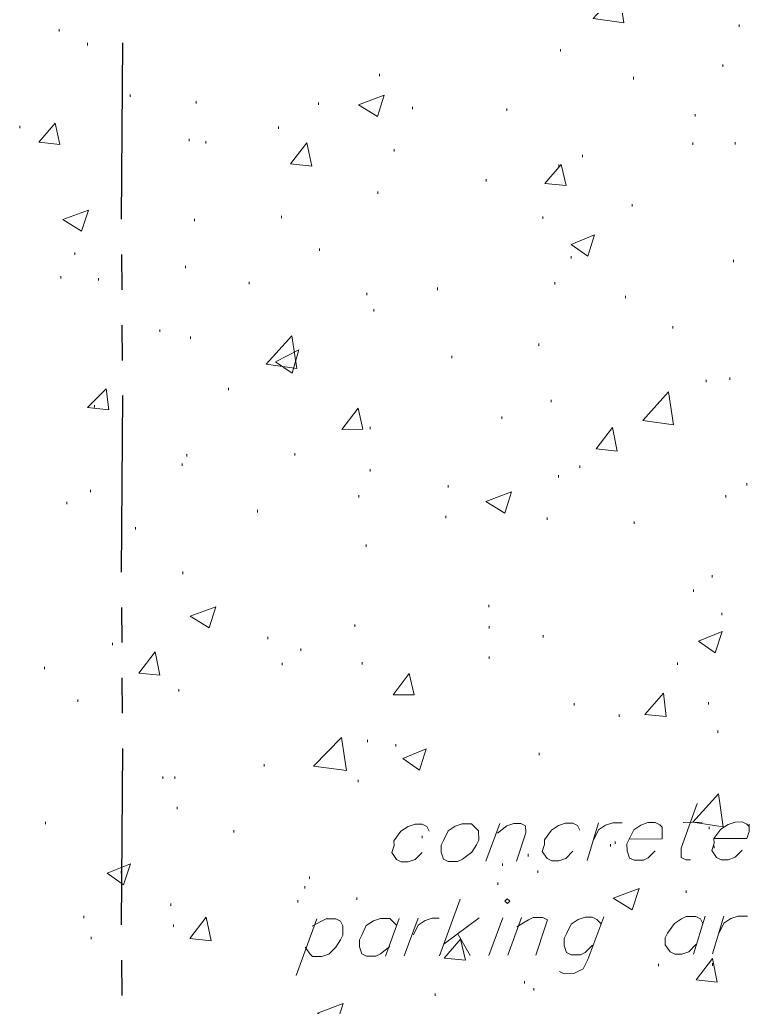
# Model space of a CAD drawing. Header units: inches. Extents: x -5728 to 15181, y 9834 to 15140.
# Drawn here: x 6327.9 to 6575.9, y 10558.9 to 10894.8 of the extents above; entities that cross this region are included whole.
import ezdxf

# ---------------------------------------------------------------- set-up
doc = ezdxf.new("R2010")
doc.units = ezdxf.units.IN
doc.header["$MEASUREMENT"] = 0
doc.linetypes.add('IMPORT-DASHEDX2 _4_', pattern=[0.1125, 0.075, -0.0375])
doc.layers.add('PDF_Geometry', color=1, linetype='Continuous', lineweight=9)
doc.layers.add('site plan converted for PDF_dwg', color=1, linetype='Continuous', lineweight=9)

# ---------------------------------------------------------------- blocks, each defined once
blk = doc.blocks.new('site plan converted for PDF_dwg-1480341-SITE PLAN')
at = {"layer": 'PDF_Geometry', "color": 155, "lineweight": 15}
for p, q in [((4204.12, 1013.8), (4204.12, 1013)), ((4435.32, 1013.8), (4435.32, 1013)), ((4213.72, 1009), (4213.72, 1008.2)), ((4374.52, 1005.8), (4374.52, 1005)), ((4312.92, 997.8), (4312.92, 997)), ((4429.72, 1000.2), (4429.72, 999.4)), ((4399.32, 996.2), (4399.32, 995.4)), ((4228.12, 991.4), (4228.12, 990.6)), ((4250.52, 989), (4250.52, 988.2)), ((4292.12, 988.2), (4292.12, 987.4)), ((4324.12, 986.6), (4324.12, 985.8)), ((4356.12, 985.8), (4356.12, 985)), ((4190.52, 981), (4190.52, 980.2)), ((4420.12, 983.4), (4420.12, 982.6)), ((4278.52, 980.2), (4278.52, 979.4)), ((4248.12, 976.2), (4248.12, 975.4)), ((4253.72, 975.4), (4253.72, 974.6)), ((4317.72, 972.2), (4317.72, 971.4)), ((4419.32, 973.8), (4419.32, 973)), ((4433.72, 973.8), (4433.72, 973)), ((4381.72, 969.8), (4381.72, 969)), ((4373.72, 966.6), (4373.72, 965.8)), ((4348.92, 961.8), (4348.92, 961)), ((4312.12, 957.8), (4312.12, 957)), ((4398.52, 953), (4398.52, 952.2)), ((4249.72, 949), (4249.72, 948.2)), ((4279.32, 949.8), (4279.32, 949)), ((4368.12, 949), (4368.12, 948.2)), ((4208.92, 937.8), (4208.92, 937)), ((4292.12, 938.6), (4292.12, 937.8)), ((4377.72, 935.4), (4377.72, 934.6)), ((4432.92, 933.8), (4432.92, 933)), ((4246.52, 933), (4246.52, 932.2)), ((4204.12, 929.8), (4204.12, 929)), ((4216.92, 929), (4216.92, 928.2)), ((4268.12, 927.4), (4268.12, 926.6)), ((4332.12, 925), (4332.12, 924.2)), ((4372.12, 926.6), (4372.12, 925.8)), ((4308.12, 923.4), (4308.12, 922.6)), ((4396.12, 921.8), (4396.12, 921)), ((4310.52, 917.8), (4310.52, 917)), ((4237.72, 911.4), (4237.72, 910.6)), ((4412.12, 911.4), (4412.12, 910.6)), ((4248.12, 909), (4248.12, 908.2)), ((4366.52, 905.8), (4366.52, 905)), ((4336.92, 901.8), (4336.92, 901)), ((4431.32, 893.8), (4431.32, 893)), ((4260.92, 891.4), (4260.92, 890.6)), ((4423.32, 893), (4423.32, 892.2)), ((4215.32, 885.8), (4215.32, 885)), ((4370.52, 886.6), (4370.52, 885.8)), ((4353.72, 881), (4353.72, 880.2)), ((4308.92, 877.8), (4308.92, 877)), ((4246.52, 869), (4246.52, 868.2)), ((4283.32, 869), (4283.32, 868.2)), ((4244.92, 865.8), (4244.92, 865)), ((4308.92, 863.4), (4308.92, 862.6)), ((4380.12, 864.2), (4380.12, 863.4)), ((4372.92, 861), (4372.92, 860.2)), ((4213.72, 857), (4213.72, 856.2)), ((4335.32, 857.8), (4335.32, 857)), ((4436.92, 857.8), (4436.92, 857)), ((4304.92, 854.6), (4304.92, 853.8)), ((4429.72, 853.8), (4429.72, 853)), ((4205.72, 853), (4205.72, 852.2)), ((4270.52, 849.8), (4270.52, 849)), ((4334.52, 847.4), (4334.52, 846.6)), ((4368.92, 846.6), (4368.92, 845.8)), ((4228.92, 844.2), (4228.92, 843.4)), ((4398.52, 845), (4398.52, 844.2)), ((4307.32, 837.8), (4307.32, 837)), ((4244.92, 829), (4244.92, 828.2)), ((4424.92, 826.6), (4424.92, 825.8)), ((4418.52, 821.8), (4418.52, 821)), ((4348.92, 817), (4348.92, 816.2)), ((4428.12, 813.8), (4428.12, 813)), ((4303.32, 810.6), (4303.32, 809.8)), ((4348.92, 809.8), (4348.92, 809)), ((4273.72, 806.6), (4273.72, 805.8)), ((4367.32, 806.6), (4367.32, 805.8)), ((4220.92, 805), (4220.92, 804.2)), ((4284.92, 802.6), (4284.92, 801.8)), ((4348.92, 799.4), (4348.92, 798.6)), ((4197.72, 797), (4197.72, 796.2)), ((4278.52, 797.8), (4278.52, 797)), ((4305.72, 797.8), (4305.72, 797)), ((4412.92, 797), (4412.92, 796.2)), ((4243.32, 789), (4243.32, 788.2)), ((4208.92, 785.8), (4208.92, 785)), ((4377.72, 783.4), (4377.72, 782.6)), ((4423.32, 783.4), (4423.32, 782.6)), ((4392.92, 779.4), (4392.92, 778.6)), ((4426.52, 773.8), (4426.52, 773)), ((4307.32, 771.4), (4307.32, 770.6)), ((4316.92, 769.8), (4316.92, 769)), ((4365.72, 766.6), (4365.72, 765.8)), ((4272.12, 763.4), (4272.12, 762.6)), ((4237.72, 759.4), (4237.72, 758.6)), ((4241.72, 759.4), (4241.72, 758.6)), ((4304.12, 757.8), (4304.12, 757)), ((4242.52, 749), (4242.52, 748.2)), ((4197.72, 744.2), (4197.72, 743.4)), ((4347.32, 729.8), (4352.12, 742.6)), ((4381.72, 729.8), (4385.72, 742.6)), ((4414.52, 742.6), (4420.92, 742.6)), ((4261.72, 741), (4261.72, 740.2)), ((4423.32, 741), (4423.32, 740.2)), ((4436.92, 741.8), (4436.92, 741)), ((4325.72, 738.6), (4325.72, 737.8)), ((4391.32, 736.2), (4391.32, 735.4)), ((4361.72, 732.2), (4361.72, 731.4)), ((4389.72, 735.4), (4389.72, 734.6)), ((4424.92, 734.6), (4424.92, 733.8)), ((4352.92, 729), (4352.92, 728.2)), ((4223.32, 727.4), (4223.32, 726.6)), ((4364.92, 726.6), (4364.92, 725.8)), ((4287.32, 725), (4287.32, 724.2)), ((4351.32, 722.6), (4351.32, 721.8)), ((4285.72, 721.8), (4285.72, 721)), ((4415.32, 719.4), (4415.32, 718.6)), ((4240.12, 716.2), (4240.12, 715.4)), ((4283.32, 717), (4283.32, 716.2)), ((4303.32, 717.8), (4303.32, 717)), ((4331.32, 697.8), (4338.52, 717)), ((4210.52, 712.2), (4210.52, 711.4)), ((4240.92, 709), (4240.92, 708.2)), ((4289.72, 710.6), (4282.52, 691.4)), ((4317.72, 710.6), (4312.92, 697.8)), ((4319.32, 697.8), (4324.12, 710.6)), ((4344.92, 710.6), (4332.92, 701.8)), ((4352.92, 710.6), (4348.12, 697.8)), ((4354.52, 697.8), (4359.32, 710.6)), ((4421.72, 710.6), (4417.72, 697.8)), ((4424.12, 697.8), (4428.12, 710.6)), ((4212.92, 705), (4212.92, 704.2)), ((4337.72, 705), (4341.72, 697.8)), ((4405.72, 694.6), (4405.72, 693.8)), ((4424.12, 694.6), (4424.12, 693.8)), ((4360.12, 689), (4360.12, 688.2)), ((4363.32, 686.6), (4363.32, 685.8)), ((4329.72, 685), (4329.72, 684.2))]:
    blk.add_line(p, q, dxfattribs=at)
at = {"layer": 'PDF_Geometry', "color": 165, "lineweight": 25}
for p, q in [((4224.92, 949), (4225.72, 1009)), ((4224.92, 925), (4224.92, 937)), ((4224.92, 901), (4224.92, 913)), ((4224.12, 829), (4224.92, 889)), ((4224.12, 805), (4224.12, 817)), ((4224.12, 781), (4224.12, 793)), ((4223.32, 709), (4224.12, 769)), ((4223.32, 685), (4223.32, 697))]:
    blk.add_line(p, q, dxfattribs=at)
at = {"layer": 'PDF_Geometry', "color": 155, "lineweight": 15, "flags": 128}
for points in [[(4396.12, 1014.6), (4385.72, 1016.2), (4394.52, 1025.8)], [(4314.52, 990.6), (4312.12, 983.4), (4305.72, 987.4)], [(4202.52, 981.8), (4204.12, 974.6), (4196.92, 975.4)], [(4288.12, 974.6), (4289.72, 966.6), (4282.52, 967.4)], [(4374.52, 966.6), (4376.12, 959.4), (4368.92, 960.2)], [(4213.72, 952.2), (4211.32, 945), (4204.92, 949)], [(4385.72, 942.6), (4383.32, 935.4), (4377.72, 939.4)], [(4284.12, 897.8), (4273.72, 899.4), (4282.52, 909)], [(4284.92, 904.2), (4282.52, 896.2), (4276.92, 900.2)], [(4219.32, 891.4), (4220.12, 884.2), (4212.92, 885)], [(4412.12, 877.8), (4401.72, 879.4), (4410.52, 889)], [(4304.92, 884.2), (4306.52, 877), (4299.32, 877)], [(4391.32, 877), (4392.92, 869), (4385.72, 869.8)], [(4356.92, 855.4), (4354.52, 848.2), (4348.12, 852.2)], [(4256.12, 817), (4253.72, 809.8), (4247.32, 813.8)], [(4428.12, 807.4), (4425.72, 800.2), (4420.12, 804.2)], [(4235.32, 801.8), (4236.92, 793.8), (4229.72, 794.6)], [(4321.72, 793.8), (4323.32, 786.6), (4316.12, 786.6)], [(4408.12, 786.6), (4408.92, 778.6), (4401.72, 779.4)], [(4300.12, 761), (4288.92, 762.6), (4298.52, 772.2)], [(4327.32, 768.2), (4324.92, 761), (4319.32, 765)], [(4428.12, 741), (4417.72, 742.6), (4426.52, 752.2)], [(4339.32, 742.6), (4336.92, 741.8), (4334.52, 740.2), (4332.92, 737), (4332.12, 735.4), (4332.12, 733), (4332.92, 730.6), (4334.52, 729.8), (4337.72, 729.8), (4339.32, 730.6), (4342.52, 733), (4344.12, 735.4), (4344.92, 737), (4344.92, 740.2), (4343.32, 741.8), (4342.52, 742.6)], [(4226.52, 729.8), (4224.12, 722.6), (4218.52, 726.6)], [(4399.32, 720.2), (4396.92, 713), (4390.52, 717)], [(4353.72, 716.2), (4354.52, 715.4), (4355.32, 716.2), (4354.52, 717)], [(4252.12, 711.4), (4253.72, 703.4), (4246.52, 704.2)], [(4338.52, 703.4), (4340.12, 696.2), (4332.92, 697)], [(4424.12, 696.2), (4425.72, 688.2), (4418.52, 689)], [(4298.52, 681.8), (4296.12, 674.6), (4289.72, 678.6)]]:
    blk.add_lwpolyline(points, close=True, dxfattribs=at)
for points in [[(4419.32, 749), (4413.72, 733.8), (4413.72, 730.6), (4415.32, 729.8), (4416.92, 729.8)], [(4328.12, 740.2), (4327.32, 741.8), (4325.72, 742.6), (4323.32, 742.6), (4320.92, 741.8), (4318.52, 740.2), (4316.12, 737), (4316.12, 735.4), (4315.32, 733), (4316.92, 730.6), (4318.52, 729.8), (4320.92, 729.8), (4323.32, 730.6), (4325.72, 733)], [(4351.32, 739.4), (4354.52, 741.8), (4356.92, 742.6), (4359.32, 742.6), (4360.92, 741.8), (4360.92, 739.4), (4357.72, 729.8)], [(4379.32, 740.2), (4378.52, 741.8), (4376.92, 742.6), (4374.52, 742.6), (4372.12, 741.8), (4369.72, 740.2), (4367.32, 737), (4367.32, 735.4), (4366.52, 733), (4368.12, 730.6), (4369.72, 729.8), (4372.12, 729.8), (4374.52, 730.6), (4376.92, 733)], [(4384.12, 737), (4385.72, 740.2), (4388.12, 741.8), (4390.52, 742.6), (4393.72, 742.6)], [(4396.12, 737), (4407.32, 737), (4407.32, 741), (4406.52, 741.8), (4404.92, 742.6), (4402.52, 742.6), (4400.12, 741.8), (4397.72, 740.2), (4396.12, 737), (4395.32, 735.4), (4395.32, 733), (4396.12, 730.6), (4397.72, 729.8), (4400.92, 729.8), (4402.52, 730.6), (4404.92, 733)], [(4424.92, 737), (4436.12, 737), (4436.92, 739.4), (4436.92, 741), (4436.12, 741.8), (4434.52, 742.6), (4432.12, 742.6), (4429.72, 741.8), (4427.32, 740.2), (4424.92, 737), (4424.92, 735.4), (4424.12, 733), (4425.72, 730.6), (4427.32, 729.8), (4429.72, 729.8), (4432.12, 730.6), (4434.52, 733)], [(4288.12, 708.2), (4291.32, 709.8), (4292.92, 710.6), (4296.12, 710.6), (4297.72, 709.8), (4298.52, 708.2), (4298.52, 705), (4297.72, 703.4), (4296.12, 701), (4293.72, 698.6), (4291.32, 697.8), (4288.12, 697.8), (4287.32, 698.6), (4285.72, 701)], [(4316.92, 708.2), (4315.32, 709.8), (4314.52, 710.6), (4311.32, 710.6), (4308.92, 709.8), (4306.52, 708.2), (4304.92, 705), (4304.12, 703.4), (4304.12, 701), (4304.92, 698.6), (4306.52, 697.8), (4309.72, 697.8), (4311.32, 698.6), (4314.52, 701)], [(4322.52, 705), (4324.12, 708.2), (4326.52, 709.8), (4328.92, 710.6), (4331.32, 710.6)], [(4357.72, 707.4), (4361.72, 709.8), (4363.32, 710.6), (4366.52, 710.6), (4368.12, 709.8), (4367.32, 707.4), (4364.12, 697.8)], [(4387.32, 710.6), (4381.72, 696.2), (4380.12, 693), (4378.52, 692.2), (4376.92, 691.4), (4373.72, 691.4), (4372.12, 692.2)], [(4386.52, 708.2), (4384.92, 709.8), (4383.32, 710.6), (4380.92, 710.6), (4378.52, 709.8), (4376.12, 708.2), (4374.52, 705), (4373.72, 703.4), (4373.72, 701), (4374.52, 698.6), (4376.12, 697.8), (4379.32, 697.8), (4380.92, 698.6), (4383.32, 701)], [(4420.92, 708.2), (4420.12, 709.8), (4418.52, 710.6), (4415.32, 710.6), (4413.72, 709.8), (4411.32, 708.2), (4408.92, 705), (4408.12, 703.4), (4408.12, 701), (4409.72, 698.6), (4411.32, 697.8), (4413.72, 697.8), (4416.12, 698.6), (4418.52, 701)], [(4426.52, 705), (4428.12, 708.2), (4430.52, 709.8), (4432.92, 710.6), (4436.12, 710.6)]]:
    blk.add_lwpolyline(points, dxfattribs=at)

msp = doc.modelspace()

# ---------------------------------------------------------------- block references
at = {"layer": 'site plan converted for PDF_dwg', "color": 147, "linetype": 'IMPORT-DASHEDX2 _4_', "rotation": 0.383349167194431}
msp.add_blockref('site plan converted for PDF_dwg-1480341-SITE PLAN', (2144.04, 9849.68), dxfattribs=at)

doc.saveas('drawing.dxf')
